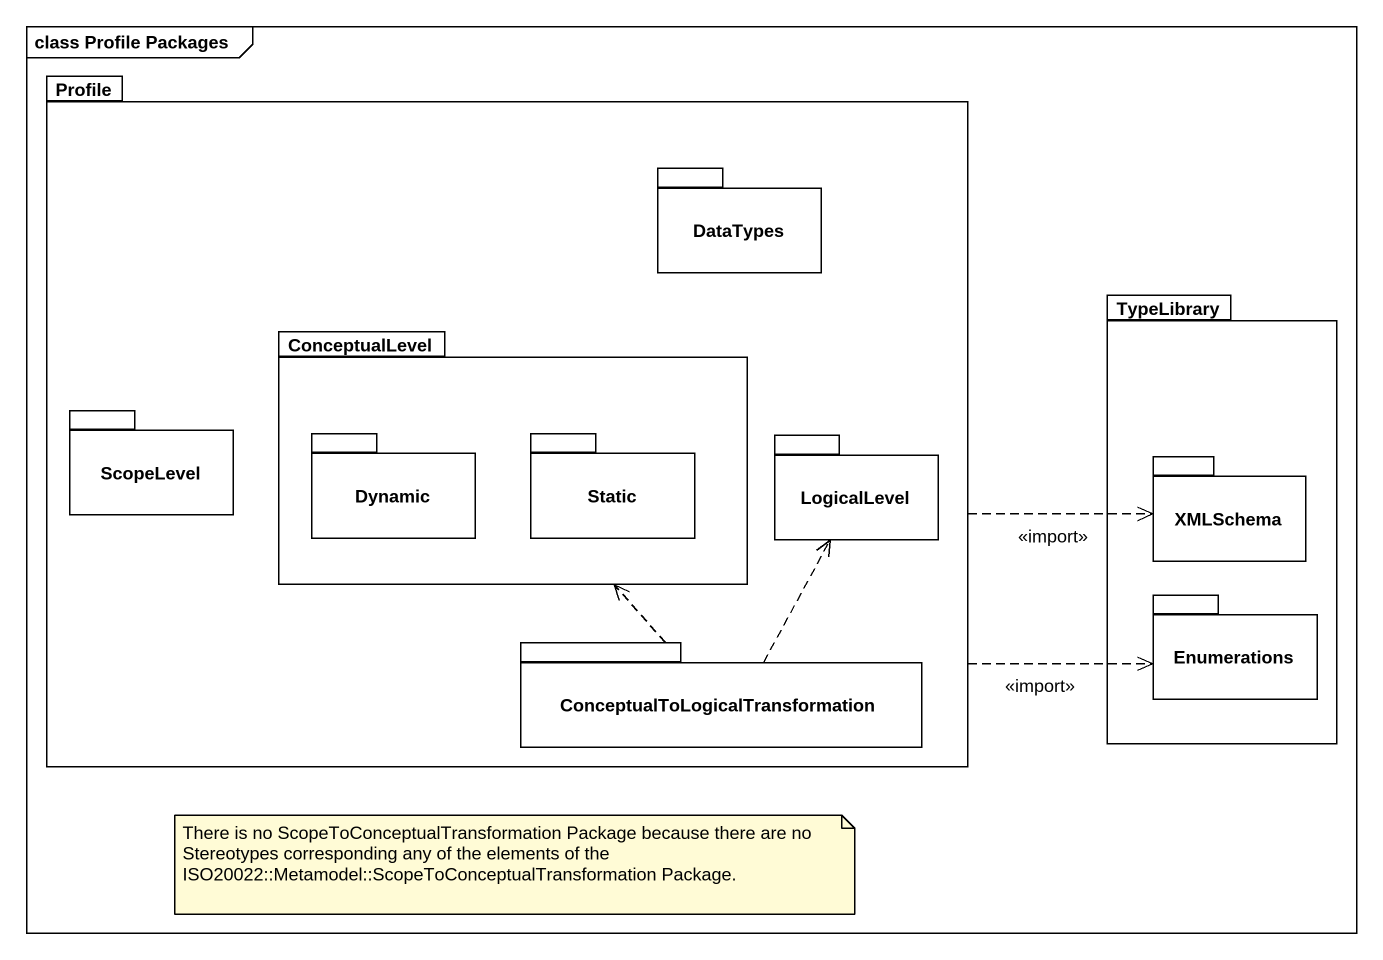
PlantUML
@startuml
mainframe class Profile Packages
package Profile {
  package DataTypes {
  }
  package ConceptualLevel {
    package Dynamic {
    }
    package Static {
    }
  }
  package ScopeLevel {
  }
  package LogicalLevel {
  }
  package "ConceptualToLogicalTransformation" as ConceptualToLogicalTransform {
  }
}
package TypeLibrary {
  package XMLSchema {
  }
  package Enumerations {
  }
}
Profile .right.> XMLSchema : <<import>>
Profile .right.> Enumerations : <<import>>
ConceptualToLogicalTransform .up.> ConceptualLevel
ConceptualToLogicalTransform .up.> LogicalLevel
note as N1
  There is no ScopeToConceptualTransformation Package because there are no Stereotypes corresponding any of the elements of the ISO20022::Metamodel::ScopeToConceptualTransformation Package.
end note
@enduml
